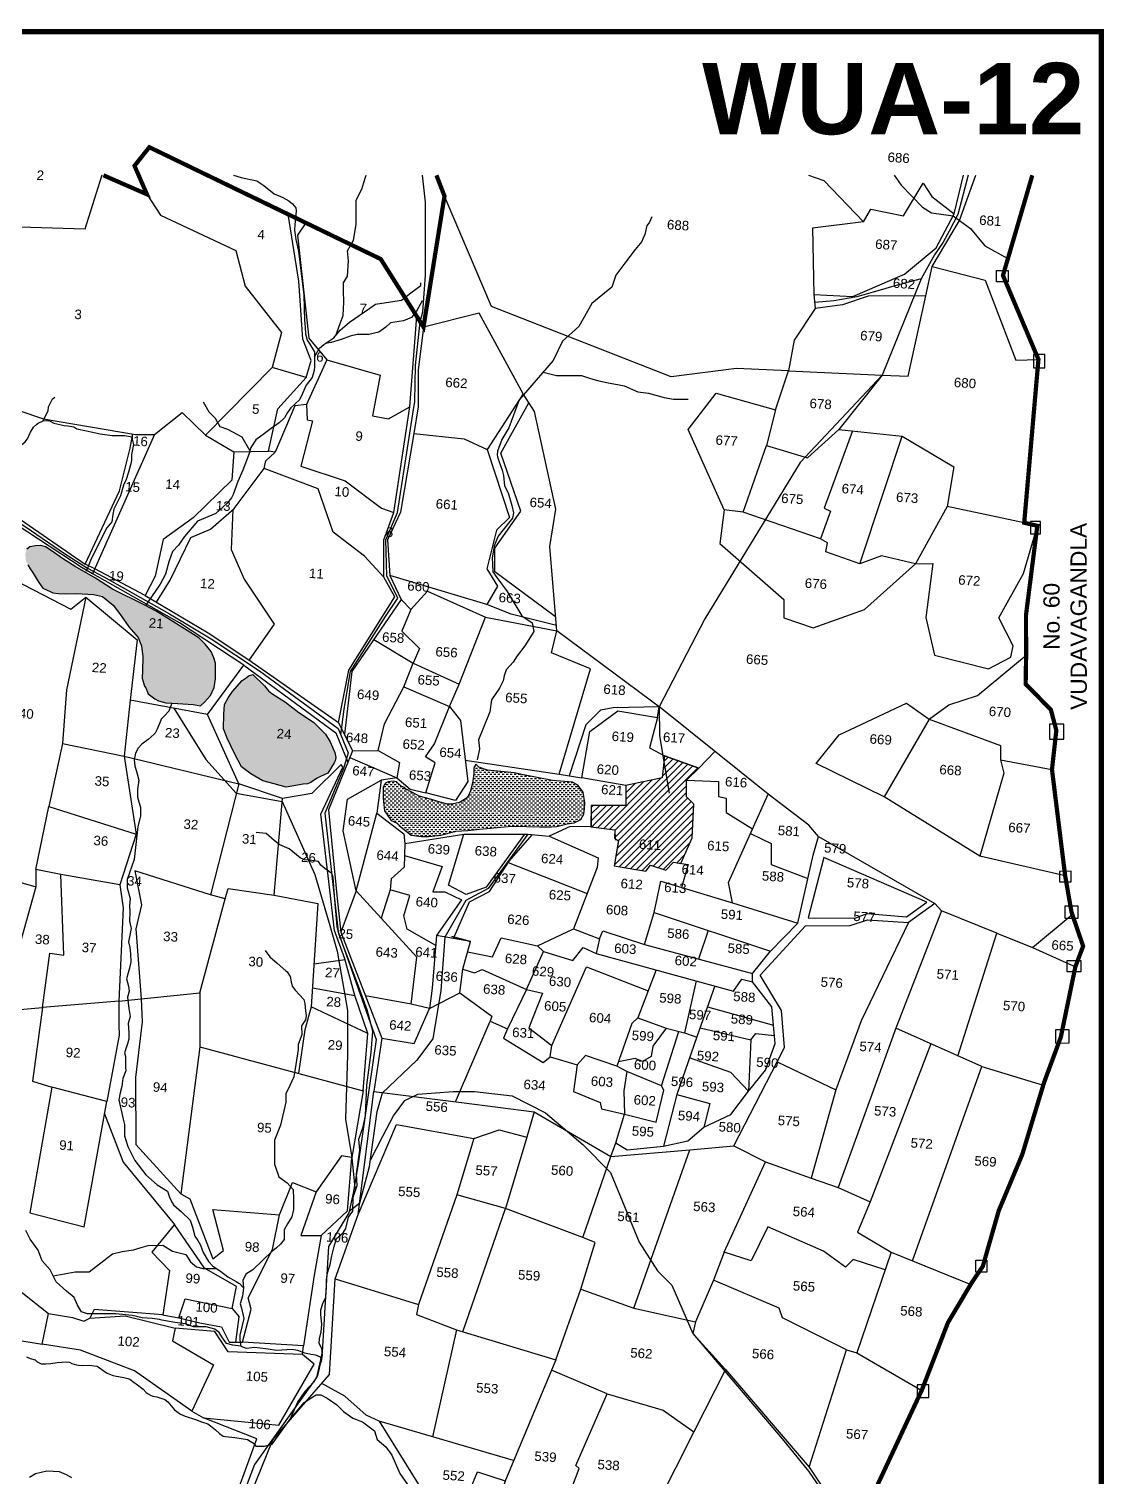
# Model space of a CAD drawing. Header units: inches. Extents: x 201618 to 222325, y 1599056 to 1612709.
# Drawn here: x 208939 to 210971, y 1609035 to 1611773 of the extents above; entities that cross this region are included whole.
import ezdxf

# ---------------------------------------------------------------- set-up
doc = ezdxf.new("R2010")
doc.units = ezdxf.units.IN
doc.header["$LTSCALE"] = 15
doc.header["$MEASUREMENT"] = 0
doc.linetypes.add('ACAD_ISO02W100', pattern=[15, 12, -3])
for name, color, linetype in [('PLOT', 7, 'Continuous'), ('PLOTS NO', 7, 'Continuous'), ('ROAD', 1, 'Continuous'), ('STREAM', 4, 'Continuous'), ('TANKS', 4, 'Continuous'), ('TEXT', 1, 'Continuous'), ('text2', 7, 'Continuous'), ('VILLAGE BOUNDARY STONES', 1, 'Continuous'), ('VILLAGE BOUNDAY', 5, 'Continuous')]:
    doc.layers.add(name, color=color, linetype=linetype)
doc.styles.get("Standard").update_dxf_attribs({"font": 'arial.ttf'})
pattern_1 = [(0.05631, (209817.5645, 1606556.82), (3.8457085, 3.8532744), [3.849493, -3.849493])]

msp = doc.modelspace()

# ---------------------------------------------------------------- hatches: boundary and pattern name
at = {"layer": 'ROAD'}
h = msp.add_hatch(dxfattribs=at)
h.set_pattern_fill('ANSI31', color=256, scale=71.857208, angle=0.0563)
h.set_pattern_definition([(45.0563, (209817.5645, 1606556.82), (-6.357578, 6.345095), [])])
h.paths.add_polyline_path([(210205.4, 1610375.7), (210140.4, 1610398.8), (210135.6, 1610357.5), (210067.2, 1610343), (210067.3, 1610305.2), (210001.4, 1610305.1), (210001, 1610264.9), (210046.7, 1610259), (210046.8, 1610240.7), (210053.6, 1610239.6), (210045.4, 1610191.2), (210104.9, 1610181.1), (210114.1, 1610192.4), (210143.1, 1610182.9), (210157.2, 1610197.6), (210171.2, 1610195.4), (210192.5, 1610243.9), (210195.7, 1610307.5), (210181.7, 1610321.2), (210181.7, 1610353.1)])
at = {"layer": 'TANKS'}
h = msp.add_hatch(dxfattribs=at)
h.set_pattern_fill('DASH', color=256, scale=30.795946, angle=0.0563)
h.set_pattern_definition(pattern_1)
h.paths.add_polyline_path([(209361.9, 1610552.7), (209383.8, 1610531.1), (209391.8, 1610521.9), (209397.9, 1610517), (209423.5, 1610500.7), (209448.8, 1610480.9), (209476.7, 1610462.7), (209484.4, 1610455), (209499.4, 1610440.2), (209507.9, 1610425.4), (209517, 1610405.5), (209518.9, 1610395.6), (209517.7, 1610389.6), (209515.6, 1610385.8), (209503.5, 1610365.9), (209496.6, 1610362.9), (209490, 1610359.8), (209482.6, 1610356), (209471.6, 1610348.3), (209465, 1610345.8), (209457, 1610345.2), (209425.1, 1610339.7), (209402, 1610346.3), (209380.6, 1610351.5), (209358.3, 1610364.9), (209340.6, 1610378.1), (209327.1, 1610403.4), (209313.3, 1610432.2), (209306.4, 1610450), (209307.2, 1610478), (209308.6, 1610496.2), (209315.1, 1610508.8), (209323.4, 1610520.9), (209341.8, 1610541.4), (209349, 1610546.6), (209353.9, 1610550.5)])
h.paths.add_polyline_path([(209263.1, 1610493.6), (209270.7, 1610500.7), (209281.9, 1610513.3), (209288.6, 1610528.2), (209291.4, 1610544.5), (209291.2, 1610574.4), (209288.4, 1610584.1), (209283.1, 1610596), (209271.6, 1610609.9), (209259.6, 1610622.2), (209233, 1610639.1), (209205.6, 1610656.1), (209179.2, 1610672.3), (209156.6, 1610684.4), (209096.6, 1610714.4), (209064.3, 1610735), (209026, 1610756.7), (209003.8, 1610770.6), (208980.7, 1610786.9), (208969.9, 1610794.1), (208961.1, 1610796.7), (208951.2, 1610796.2), (208940.1, 1610793.9), (208934.3, 1610789.7), (208932.7, 1610786), (208931.7, 1610779.1), (208932.8, 1610767.7), (208936.3, 1610760.3), (208941.1, 1610752.5), (208945.1, 1610746), (208957.4, 1610726.4), (208964.7, 1610716.3), (208978.5, 1610709.8), (208983.9, 1610707), (208994.3, 1610705.9), (209007.6, 1610705.1), (209028.4, 1610706.2), (209060.9, 1610704), (209077.8, 1610700.1), (209097.8, 1610684), (209111.4, 1610665.5), (209127.2, 1610642.7), (209144.8, 1610622.5), (209151.3, 1610607), (209153.8, 1610585.9), (209153, 1610560.3), (209152.5, 1610545.9), (209157.3, 1610530.4), (209159.3, 1610527.3), (209164.1, 1610515.9), (209176.5, 1610506.9), (209183.5, 1610503.2), (209197.4, 1610499), (209219.9, 1610497.6), (209229.8, 1610497.1), (209249, 1610496)])
h.paths.add_polyline_path([(208859.2, 1610863.5), (208854.8, 1610848), (208860.6, 1610834.4), (208867.6, 1610818.1), (208871.7, 1610810.1), (208879, 1610802.3), (208891.1, 1610794.4), (208901.4, 1610792), (208917.2, 1610798.8), (208922.1, 1610815.2), (208923.5, 1610825.5), (208916.8, 1610832.3), (208895.5, 1610844.2), (208880.6, 1610855.6), (208872.2, 1610862)])
h = msp.add_hatch(dxfattribs=at)
h.set_pattern_fill('DASH', color=256, scale=30.795946, angle=0.0563)
h.set_pattern_definition(pattern_1)
h.paths.add_polyline_path([(209633.5, 1610349.5), (209627.2, 1610351.1), (209617.7, 1610349.7), (209613.6, 1610347.7), (209611, 1610344.7), (209608.3, 1610339.7), (209608.5, 1610321.7), (209608.5, 1610319.2), (209611.1, 1610294.7), (209615.2, 1610288.5), (209623.4, 1610276.5), (209633.7, 1610272.1), (209638.6, 1610266.9), (209661.5, 1610249.1), (209680.6, 1610246.5), (209694.8, 1610246.7), (209717.3, 1610248.9), (209745.8, 1610256.5), (209768.6, 1610257.8), (209790.8, 1610260.4), (209811, 1610262.3), (209851.1, 1610266), (209879.6, 1610265), (209904.1, 1610264.5), (209926.7, 1610264.5), (209936.8, 1610265.1), (209956.3, 1610270.1), (209969.4, 1610272.5), (209982.1, 1610278.5), (209987.9, 1610288.5), (209989.2, 1610299.3), (209989.9, 1610309.8), (209986.5, 1610330), (209976.2, 1610343.2), (209966.2, 1610348.9), (209928.3, 1610352.1), (209874, 1610362.8), (209856.3, 1610366.7), (209805.4, 1610371.9), (209789.1, 1610377.2), (209783.3, 1610383.2), (209780.1, 1610376.1), (209779.9, 1610364.8), (209777, 1610347.2), (209773.3, 1610333), (209769.1, 1610322.9), (209764.1, 1610317.9), (209752.9, 1610310.5), (209737.4, 1610307.3), (209729.7, 1610307.3), (209711.8, 1610312.8), (209697.9, 1610317.3), (209676.2, 1610322.5), (209671.8, 1610324.9), (209653, 1610335), (209652, 1610335.1), (209648.4, 1610338.8), (209642.6, 1610341.6)])

# ---------------------------------------------------------------- linework, layer by layer
at = {"layer": 'PLOT'}
for points in [[(208875.5, 1611502.2), (208853.8, 1611529.4), (208837.5, 1611401.5), (209044.6, 1611395.7), (209077.2, 1611497.7)], [(210412.5, 1611496.7), (210441.5, 1611487), (210516.5, 1611408.6), (210420.1, 1611396.7), (210422.9, 1611271.6), (210425.4, 1611244.8)], [(210422.9, 1611271.6), (210496.3, 1611267.6), (210594.1, 1611309.7), (210654.2, 1611359.5), (210688.1, 1611423.9), (210705.9, 1611496.7)], [(210516.5, 1611408.6), (210530.6, 1611432.4), (210592.4, 1611420.3), (210629.6, 1611482.1), (210645.8, 1611456.7), (210688.1, 1611423.9)], [(210646.7, 1611324.4), (210698.2, 1611411.5), (210729.3, 1611496.7)], [(209161.6, 1611460.8), (209187.4, 1611421.1), (209329.7, 1611354.2), (209347.3, 1611287.1), (209416.1, 1611199.2), (209398.3, 1611133.2), (209272.4, 1611005.6)], [(210374.9, 1611126.8), (210276.3, 1611131.2), (210152.8, 1611115.7), (209813, 1611248.8), (209724.3, 1611457.3)], [(209462.6, 1611114.5), (209472.1, 1611146.6), (209456.4, 1611187), (209449, 1611296.6), (209428.8, 1611422.9)], [(209462.2, 1611406.7), (209446.6, 1611383.7), (209467.5, 1611189), (209501.7, 1611147.7), (209463.6, 1611063.5), (209441.1, 1611060.8), (209404.1, 1610973), (209391.5, 1610975)], [(210634.4, 1611268.5), (210646.7, 1611324.4), (210746.4, 1611298.2), (210804.9, 1611147.1), (210847.4, 1611148.6)], [(208646.6, 1611304.7), (208779, 1611099.2), (208966, 1611036.4), (209140.3, 1611006.7), (209176.2, 1611006.8), (209058.9, 1610743.4), (209039.5, 1610754.4), (208792.8, 1610915.5)], [(208530.7, 1611280.3), (208552.1, 1611249.9), (208576.7, 1611215), (208709, 1611045.5), (208797.6, 1610931.7), (209044.8, 1610761.3), (209110, 1610900.3), (209130.2, 1610980.5), (209134.8, 1611007.6)], [(210551.7, 1611119), (210601.1, 1611116.8), (210634.4, 1611268.5), (210525.3, 1611268.4), (210477.2, 1611251.7), (210425.4, 1611244.8), (210385.6, 1611185.2), (210374.9, 1611126.8)], [(210039.1, 1609641), (210048.1, 1609667.1), (210069.6, 1609653.8), (210138.3, 1609660.6), (210184.4, 1609670.9), (210215, 1609696.5), (210266, 1609720.9), (210299.3, 1609764.6), (210331.6, 1609804.7), (210349.8, 1609854.9), (210343.5, 1609924.5), (210306.5, 1609971.7), (210306.5, 1609987.4), (210340.8, 1610029.7), (210392.3, 1610082.8), (210421.4, 1610211.3), (210431.2, 1610246.2), (210413.2, 1610268.1), (210336.4, 1610326.2), (210135.3, 1610488), (209936.7, 1610635), (209923.6, 1610795), (209935, 1610865.6), (209894.3, 1611049.8), (209873.1, 1611083.3), (209789.8, 1611236.1), (209684.6, 1611209.8)], [(209523.7, 1610462), (209543.4, 1610560.9), (209630.6, 1610699.6), (209609.6, 1610736.6), (209609.5, 1610807.6), (209628.5, 1610858.8), (209658.6, 1611058.7), (209671.7, 1611230.4)], [(209684.6, 1611209.8), (209674.5, 1611128.1), (209674.6, 1611058.8), (209666.2, 1611008.6), (209641.3, 1610859.4), (209616.5, 1610807.1), (209620.8, 1610739.8), (209642.3, 1610694.7), (209549.3, 1610558.1), (209535, 1610439.6)], [(209325.9, 1610973.9), (209391.5, 1610975), (209409, 1611054.8), (209462.6, 1611114.5), (209398.3, 1611133.2)], [(209501.7, 1611147.7), (209602.5, 1611118.9), (209588.1, 1611041.7), (209618.5, 1611036.1), (209658.6, 1611058.7)], [(210350.3, 1611052.9), (210374.9, 1611126.8), (210551.7, 1611119), (210469.9, 1611016)], [(209873.1, 1611083.3), (209805.3, 1610978), (209847.2, 1610849.3), (209822.7, 1610825.7), (209804.3, 1610752.8), (209824.6, 1610719.5), (209804.2, 1610684.9)], [(210252.9, 1610864), (210184.9, 1611016.3), (210238.2, 1611084.8), (210350.3, 1611052.9), (210333.3, 1610985.9)], [(209176.2, 1611006.8), (209228.4, 1611048.3), (209272.4, 1611005.6), (209325.9, 1610973.9), (209322.4, 1610920.3), (209249.3, 1610848.9), (209192.3, 1610808.3), (209177, 1610738.9), (209158.1, 1610701.9), (209063.1, 1610752.6), (209044.8, 1610761.3)], [(209463.6, 1611063.5), (209464.9, 1611034.6), (209474.7, 1611032.2), (209452.8, 1610946.9), (209536.6, 1610919.2), (209605.3, 1610867.5), (209628.5, 1610858.8)], [(209934.5, 1610662), (209819.7, 1610746.7), (209819.6, 1610791.5), (209868.6, 1610861.6), (209830.6, 1610971.3), (209883.7, 1611066.5)], [(210289.3, 1610859.5), (210333.3, 1610985.9), (210410.5, 1610962.6), (210469.9, 1611016), (210589.8, 1611003.5)], [(210495.8, 1611013.3), (210442.2, 1610867), (210454.5, 1610861.6), (210435.2, 1610809.5)], [(209666.2, 1611008.6), (209761.2, 1610998.3), (209805.3, 1610978)], [(210615.1, 1610762.3), (210550.9, 1610777.2), (210509.7, 1610762.1), (210553.8, 1610895.1), (210589.8, 1611003.5), (210687.2, 1610945.2), (210674.8, 1610870.4)], [(209179.7, 1610689.2), (209205.3, 1610731.2), (209244.7, 1610811.9), (209281.6, 1610827.7), (209326.5, 1610866.9), (209383.6, 1610942.3), (209386.4, 1610956.5), (209404.1, 1610973)], [(209609.6, 1610736.6), (209573, 1610776.8), (209513.5, 1610821.8), (209485.5, 1610904.1), (209383.6, 1610942.3)], [(209324.2, 1610864.9), (209320.7, 1610789.4), (209345.7, 1610732.8), (209402, 1610647.8), (209354.8, 1610580.2)], [(210509.7, 1610762.1), (210445.5, 1610784.4), (210448.6, 1610801.6), (210435.2, 1610809.5), (210289.3, 1610859.5), (210252.9, 1610864), (210245.1, 1610800.5), (210366.2, 1610694.6), (210366.2, 1610660.2), (210421.5, 1610641), (210518.5, 1610675.8), (210615.1, 1610762.3)], [(210820.5, 1610839.7), (210674.8, 1610870.4), (210615.1, 1610762.3), (210647.7, 1610762.8), (210634.6, 1610660.3), (210651, 1610589.4), (210752.7, 1610563.2), (210795.4, 1610585.3), (210799.9, 1610606.9), (210772.7, 1610660), (210818.9, 1610743.7), (210845.3, 1610833.9)], [(208855.2, 1610760.4), (209018, 1610676.3), (209045.9, 1610699.2), (209143, 1610618), (209130.2, 1610504.5), (209118.3, 1610398.6), (209141.2, 1610250.7)], [(209276, 1610477.2), (209344.7, 1610570.5), (209223, 1610650.3), (209039.5, 1610754.4)], [(209935.9, 1610645.6), (209850.5, 1610666.9), (209804.2, 1610684.9), (209620.8, 1610739.8)], [(209045.9, 1610699.2), (209009.6, 1610523.8), (209002.1, 1610422.3), (208976.3, 1610303.3)], [(209158.1, 1610701.9), (209277.7, 1610631.4), (209354.4, 1610580.4), (209523.7, 1610462), (209550.5, 1610408.5), (209504.8, 1610296.9), (209521.6, 1610129), (209528, 1610065.3), (209606, 1609865.3), (209590.6, 1609764.1)], [(209642.3, 1610694.7), (209660.9, 1610675.4), (209692.4, 1610710.1), (209801.6, 1610661)], [(209550.5, 1610408.5), (209599.1, 1610409.1), (209610.8, 1610459.7), (209647.5, 1610529.3), (209734, 1610492.2), (209752.2, 1610534.7), (209801.6, 1610661), (209936.7, 1610635)], [(209660.9, 1610675.4), (209643.7, 1610634.6), (209676.8, 1610602.1), (209665.2, 1610574.1)], [(209763.4, 1610391), (209941.4, 1610364), (210000.2, 1610563.4), (209926.4, 1610593.5), (209936.7, 1610635)], [(209590.5, 1610618.7), (209665.2, 1610574.1), (209752.2, 1610534.7)], [(209647.5, 1610529.3), (209665.2, 1610574.1)], [(210640.5, 1610468.2), (210677.8, 1610495.1), (210731.9, 1610513.1), (210824.1, 1610589.2)], [(209344.7, 1610570.5), (209518.6, 1610442.4), (209541.6, 1610386.7)], [(209118.3, 1610398.6), (209335.3, 1610346.2), (209276, 1610477.2), (209130.2, 1610504.5)], [(209599.1, 1610409.1), (209639.3, 1610386.2), (209634.1, 1610357.1), (209659.2, 1610335.8), (209689, 1610328.8), (209706.5, 1610385.4), (209688.6, 1610397.2), (209705.1, 1610421.6), (209734, 1610492.2)], [(209734, 1610492.2), (209754.7, 1610465.6), (209768.2, 1610350.4), (209745.4, 1610314.5), (209689, 1610328.8)], [(210897.9, 1610172.1), (210736.6, 1610209.1), (210555.7, 1610321.2), (210427, 1610384.7), (210470.9, 1610438.9), (210597.7, 1610498.7), (210640.5, 1610468.2), (210775.7, 1610418.2), (210775.7, 1610391.6), (210873, 1610373)], [(209941.4, 1610364), (209983.7, 1610357.6), (209999.4, 1610444.9), (210052, 1610484.3), (210127.2, 1610471.7), (210130.5, 1610491.5)], [(210127.2, 1610471.7), (210111.8, 1610414.2), (210140.4, 1610398.8), (210205.4, 1610375.7), (210235.8, 1610407.1)], [(210640.5, 1610468.2), (210555.7, 1610321.2)], [(209002.1, 1610422.3), (209118.3, 1610398.6)], [(209579.4, 1609873.9), (209554.6, 1609945.7), (209535.8, 1610015.3), (209516.3, 1610068.5), (209505.3, 1610161.4), (209490.2, 1610288.6), (209532.1, 1610377.8), (209529, 1610382.4), (209473.7, 1610327.9), (209418, 1610318.3), (209335.3, 1610346.2)], [(209545.4, 1610396), (209634.1, 1610357.1), (209604.3, 1610352.9)], [(210140.4, 1610398.8), (210135.6, 1610357.5), (210067.2, 1610343), (209983.7, 1610357.6)], [(210775.7, 1610391.6), (210781.9, 1610366), (210736.6, 1610209.1)], [(210171.2, 1610195.4), (210192.5, 1610243.9), (210195.7, 1610307.5), (210181.7, 1610321.2), (210181.7, 1610353.1), (210205.4, 1610375.7)], [(209335.3, 1610346.2), (209281.8, 1610135.9)], [(209557.5, 1610143.4), (209532.6, 1610256.9), (209540.7, 1610317), (209604.3, 1610352.9), (209596.2, 1610290.3), (209647.3, 1610251.3), (209649.4, 1610233.2), (209760.8, 1610250.5), (209882.1, 1610250.6), (209922.3, 1610246.9), (210015.1, 1610205.9), (210013.3, 1610188), (209968.1, 1610072.1), (210017.6, 1610052.8), (210023.7, 1610068.3), (210102.4, 1610042), (210120.6, 1610102.8), (210133.6, 1610161.8), (210269.1, 1610120.8), (210261.4, 1610159.5), (210336.4, 1610326.2)], [(210067.2, 1610343), (210067.3, 1610305.2), (210001.4, 1610305.1), (210001.4, 1610264.9), (209962, 1610265.3), (209922.3, 1610246.9)], [(210181.7, 1610353.1), (210242.5, 1610350.4), (210242.5, 1610321.8), (210256.9, 1610319.2), (210256.9, 1610291.8), (210307, 1610261)], [(208951.7, 1610183.8), (208976.3, 1610303.3), (209141.2, 1610250.7), (209110.6, 1610154.8), (208998.9, 1610174.5)], [(209402.3, 1610135.5), (209418, 1610318.3)], [(209557.5, 1610143.4), (209596.2, 1610290.3)], [(209875.8, 1610250.6), (209803.4, 1610150.6), (209765.1, 1610136.6), (209731.7, 1610154.1), (209760.8, 1610250.5)], [(209741.3, 1610053.4), (209771.7, 1610123), (209809.7, 1610142.3), (209846.4, 1610199.7), (209890.3, 1610249.8)], [(210001.4, 1610264.9), (210046.7, 1610259), (210045.9, 1610243.1), (210053.4, 1610238.4), (210045.4, 1610191.2), (210104.9, 1610181.1), (210114.1, 1610192.4), (210143.1, 1610182.9), (210157.2, 1610197.6), (210185.2, 1610193.2), (210172.2, 1610150.1)], [(210303.1, 1610252.1), (210342.2, 1610233.2), (210342.2, 1610193.5), (210411.3, 1610166.7)], [(210431.2, 1610246.2), (210651.4, 1610119.6)], [(209649.4, 1610233.2), (209648.3, 1610188.2), (209623.7, 1610166.2), (209621.6, 1610145.4)], [(209648.9, 1610210.7), (209719.6, 1610189.5), (209702, 1610141.8), (209724.9, 1610141.7), (209756.4, 1610126.7), (209709.1, 1610059.2)], [(209844.6, 1610197), (209994, 1610138.7)], [(210441.5, 1610206.4), (210412.2, 1610092.3), (210500.2, 1610091.8), (210523.7, 1610100.8), (210597.9, 1610094.7), (210636.3, 1610122), (210441.5, 1610206.4)], [(208831.5, 1610186), (208951.8, 1610151.2), (208886, 1609916.1), (208775.1, 1609956.2)], [(208886, 1609916.1), (208963.9, 1609923.3), (208977.8, 1610025.8), (209004.7, 1610022.1), (208998.9, 1610174.5), (208951.7, 1610183.8), (208951.8, 1610151.2)], [(209261.7, 1609950.7), (209309.7, 1610128.4), (209281.8, 1610135.9), (209138.8, 1610181.5), (209151.1, 1610117.1), (209140.7, 1610072.1), (209150.8, 1609939.4)], [(209110.6, 1610154.8), (209116.5, 1610111.5), (209108.7, 1609935.2), (208963.9, 1609923.3)], [(209309.7, 1610128.4), (209315.3, 1610147.9), (209402.3, 1610135.5), (209485.1, 1610119.8), (209472.4, 1609924.1)], [(209661.2, 1609929.5), (209671.8, 1610018.3), (209557.5, 1610143.4), (209528, 1610065.3)], [(209707.7, 1610040.3), (209653.6, 1610071.4), (209647.7, 1610096.3), (209658.6, 1610135), (209621.6, 1610145.4), (209604.3, 1610092.2)], [(210269.1, 1610120.8), (210392.3, 1610082.8)], [(210663.8, 1610106), (210651.4, 1610119.6), (210601.6, 1610083.8), (210512.4, 1609897.7), (210464.2, 1609767.6), (210417.9, 1609600.6)], [(210120.6, 1610102.8), (210340.8, 1610029.7)], [(210353.2, 1609820.1), (210367.3, 1609847.4), (210361.5, 1609917.3), (210321.2, 1609984.5), (210407.2, 1610077.7), (210491.1, 1610077.8), (210524.3, 1610089), (210601.6, 1610083.8)], [(210768.7, 1610063.7), (210663.8, 1610106), (210577.9, 1609883.7)], [(210695.1, 1609831.3), (210768.7, 1610063.7), (210836.4, 1610036.4), (210911.4, 1610099)], [(209759, 1609995.3), (209773.5, 1610047.7), (209738.5, 1610057.4), (209773.5, 1610047.7), (209709.1, 1610059.2), (209701.3, 1609959.4), (209696.2, 1609920.9)], [(209768.1, 1610028), (209814.8, 1610018.7), (209831.5, 1610054.7), (209900, 1610039.9), (209911.4, 1610028.9)], [(209900, 1610039.9), (209968.1, 1610072.1)], [(210222.8, 1610068.9), (210204.4, 1610014.7)], [(209879.3, 1609957.2), (209911.4, 1610028.9), (209966.8, 1610011.8), (209986.8, 1610036.3), (210010.9, 1610025.1)], [(210017.6, 1610052.8), (210010.9, 1610025.1), (210270.9, 1609954.2), (210286.5, 1609976.9), (210306.5, 1609971.7)], [(210102.4, 1610042), (210306.5, 1609987.4)], [(210836.4, 1610036.4), (210917.2, 1610000.1)], [(209477.7, 1610005.9), (209536.2, 1610013.5)], [(209924.3, 1609830), (209927.5, 1609851), (209992.9, 1609999.8), (210109.4, 1609954.5)], [(209753, 1609950.5), (209759, 1609995.3), (209781.2, 1609988.3), (209795.3, 1609994.9), (209879.3, 1609957.2), (209843.7, 1609883)], [(210124.8, 1609994), (210089.6, 1609903.5), (210078.8, 1609892.6), (210050.3, 1609811.9)], [(210200.3, 1609973.4), (210178.1, 1609875)], [(209150.8, 1609939.4), (209261.7, 1609950.7), (209261.8, 1609848.9), (209226, 1609570.6)], [(209474.8, 1609960.2), (209554.6, 1609945.7)], [(209606, 1609865.3), (209666.9, 1609854.8), (209696.2, 1609920.9), (209661.2, 1609929.5), (209574.8, 1609945.4)], [(209696.2, 1609920.9), (209753, 1609950.5), (209814.1, 1609906.7), (209810.9, 1609897.1)], [(209879.3, 1609957.2), (209909.6, 1609950.1), (209883.6, 1609884.3), (209927.5, 1609851)], [(210235.6, 1609963.8), (210201.7, 1609867.4), (210163.5, 1609758.5), (210138.3, 1609660.6)], [(208963.9, 1609923.3), (208945.2, 1609784), (208981.7, 1609772.1), (208940.4, 1609534.6), (209042.7, 1609508.5), (209086, 1609745.3), (208981.7, 1609772.1)], [(209108.7, 1609935.2), (209108.7, 1609890.5), (209109.1, 1609870.7), (209086, 1609745.3)], [(209108.7, 1609935.2), (209150.8, 1609939.4), (209152.8, 1609895.8), (209140.3, 1609790.7), (209140.4, 1609664.1), (209226, 1609570.6), (209242.5, 1609561.5), (209286, 1609448.1), (209306.6, 1609463.8), (209286.3, 1609541.1), (209412.1, 1609531.1)], [(209570.6, 1609765.7), (209579.4, 1609873.9), (209472.4, 1609924.1), (209460.3, 1609881), (209448.3, 1609798.6)], [(210221.7, 1609924.2), (210346.6, 1609889.7)], [(209745.2, 1609744.6), (209810.9, 1609897.1), (209843.7, 1609883), (209836.1, 1609865.3), (209910.9, 1609819), (209924.3, 1609830), (209975.2, 1609814.6)], [(210089.6, 1609903.5), (210143.7, 1609884), (210178.1, 1609875), (210201.5, 1609866.8)], [(210143.7, 1609884), (210118.3, 1609850.1), (210115.2, 1609830.5), (210099, 1609821.1), (210084.9, 1609826.3), (210053.3, 1609820.4)], [(210134.4, 1609774.7), (210167.6, 1609877.7)], [(210207.9, 1609884.9), (210303.8, 1609862.2), (210312.7, 1609873.6), (210348.4, 1609870.3)], [(210303.8, 1609862.2), (210299.3, 1609764.6)], [(210740.2, 1609811.2), (210577.9, 1609883.7), (210468.8, 1609582.5)], [(209261.8, 1609848.9), (209570.6, 1609765.7), (209549.3, 1609639.3), (209529.5, 1609642.6), (209481.4, 1609574.2)], [(210643.8, 1609854.3), (210529, 1609555.4)], [(210069.1, 1609802.3), (210050.3, 1609811.9), (209991.1, 1609832), (209975.2, 1609814.6), (209968, 1609764.3), (210018.7, 1609743.3), (210021.5, 1609731.4), (210064.4, 1609721.5)], [(210299.3, 1609764.6), (210265.6, 1609800.4), (210187.8, 1609827.8)], [(210271.1, 1609661.2), (210353.2, 1609820.1), (210464.2, 1609767.6)], [(210609, 1609444.3), (210740.2, 1609811.2), (210856.4, 1609776.1)], [(210048.1, 1609667.1), (210064.4, 1609721.5), (210124.8, 1609706.1), (210139.3, 1609767), (210134.4, 1609774.7), (210069.1, 1609802.3), (210063.5, 1609765.2), (210064.4, 1609721.5)], [(209561.2, 1609531.5), (209590.6, 1609764.1), (209756.7, 1609743.1), (209893.8, 1609725.8), (209879.7, 1609677.6)], [(210163.5, 1609758.5), (210225.9, 1609741.3), (210215, 1609696.5)], [(209893.8, 1609725.8), (210039.1, 1609641)], [(209081.7, 1609721.8), (209116.5, 1609630.6), (209213.8, 1609512.9), (209171, 1609460.7), (209204.6, 1609425.9), (209191.6, 1609341.6), (209062.2, 1609351.7), (209053.5, 1609335.8)], [(209517.8, 1609409.7), (209561.2, 1609531.5), (209633.6, 1609701.9), (209779.9, 1609675.2), (209747.9, 1609568.5), (209675.4, 1609361.6)], [(209779.9, 1609675.2), (209827.6, 1609691.5), (209879.7, 1609677.6), (209839.4, 1609543.1)], [(209986, 1609488.4), (210039.1, 1609641), (210188, 1609653.6)], [(210082.6, 1609354.7), (210188, 1609653.6), (210271.1, 1609661.2), (210331.6, 1609631.3), (210417.9, 1609600.6), (210468.8, 1609582.5), (210529, 1609555.4), (210505.3, 1609498.1), (210568.7, 1609460.7), (210719.3, 1609399.5)], [(209491.2, 1609491.9), (209540.6, 1609538.5), (209549.3, 1609639.3)], [(210557.3, 1609427.2), (210496.8, 1609446.6), (210482.3, 1609431.8), (210441, 1609462.4), (210336, 1609508.2), (210304, 1609443.8), (210253.1, 1609460.6), (210331.6, 1609631.3)], [(209457.8, 1609283), (209342.3, 1609290.3), (209358.5, 1609352.6), (209352.8, 1609374.2), (209399, 1609465.7), (209412.1, 1609531.1), (209436.6, 1609592.2), (209481.4, 1609574.2), (209452.6, 1609491.8), (209491.2, 1609491.9), (209478, 1609417.1), (209457.8, 1609283)], [(209759, 1609310), (209839.4, 1609543.1), (209747.9, 1609568.5)], [(209934.7, 1609256.8), (209981.8, 1609390.2), (210009.1, 1609478.9), (209986, 1609488.4), (209839.4, 1609543.1)], [(209323, 1609353.7), (209330.8, 1609395.6), (209270.7, 1609430), (209213.8, 1609512.9)], [(208778.2, 1609485.4), (208826.3, 1609462.1), (208975.8, 1609344.3)], [(210253.1, 1609460.6), (210232.8, 1609407.6)], [(210568.7, 1609460.7), (210503.8, 1609269.8)], [(209244.6, 1608559.2), (209249.6, 1608625.8), (209256.8, 1608752.1), (209400, 1609105.4), (209506.7, 1609228.9), (209517.8, 1609409.7), (209675.4, 1609361.6), (209671.2, 1609342.8), (209746.7, 1609313.7), (209934.7, 1609256.8), (209839.4, 1609029.3), (209807.7, 1608930.2), (209912.1, 1608875.7), (209887.9, 1608829.2), (209748.5, 1608865.8), (209735, 1608880.9), (209748.7, 1608953.6), (209787, 1609044.8), (209839, 1609028.2)], [(210484.2, 1609276), (210363.3, 1609336.2), (210357.3, 1609354.5), (210232.8, 1609407.6), (210199, 1609328.5)], [(209191.4, 1609341.6), (209221.8, 1609336.5), (209234.2, 1609372.1), (209323, 1609353.7), (209336.1, 1609338.1)], [(209981.8, 1609390.2), (210082.6, 1609354.7), (210199.2, 1609328.5), (210194, 1609306.9), (210255.5, 1609238.5), (210196, 1609120.6)], [(209246.4, 1609160), (209138, 1609236.1), (209035.8, 1609274.8), (208963.6, 1609286.5), (208975.8, 1609344.3), (209020.8, 1609336.7), (209042.6, 1609330.1), (209053.5, 1609335.8), (209120.3, 1609340), (209214.8, 1609317)], [(209253.5, 1608796.6), (209302.9, 1608924.7), (209369.4, 1609107.2), (209268.6, 1609147.2), (209410.9, 1609133), (209477.9, 1609248.8), (209455.6, 1609267.1), (209315.5, 1609271.9), (209290.1, 1609310.1), (209214.8, 1609317), (209210.2, 1609292.8), (209287.8, 1609247.1), (209246.4, 1609160), (209268.6, 1609147.2)], [(209221.8, 1609336.5), (209261.8, 1609326.7), (209302.5, 1609319.4), (209317.2, 1609290.4), (209342.3, 1609290.3)], [(209329.7, 1609290.4), (209336.1, 1609338.1)], [(208565.7, 1609194.6), (208670.2, 1609249.4), (208785.2, 1609309.7), (208844.2, 1609305.7), (208963.6, 1609286.5)], [(209746.7, 1609313.7), (209701.9, 1609111.3)], [(209455.6, 1609267.1), (209457.8, 1609283)], [(210414.1, 1609054), (210484.2, 1609276), (210503.8, 1609269.8), (210626.7, 1609199.1)], [(209912.1, 1608875.7), (209978.8, 1609051.1), (209972.9, 1609057), (210032.2, 1609192.6), (209926.4, 1609237)], [(210255.5, 1609238.5), (210414.1, 1609054), (210498.9, 1608925.7)], [(209854.9, 1609066.5), (209600.8, 1609141), (209576.2, 1609152.1), (209536.1, 1609188), (209492.1, 1609212)], [(210032.2, 1609192.6), (210137.5, 1609161.7), (210196, 1609120.6), (210125.7, 1608982), (210228.8, 1608939.5)], [(209600.8, 1609141), (209689.9, 1608997.5), (209748.7, 1608953.6)]]:
    msp.add_lwpolyline(points, dxfattribs=at)
at = {"layer": 'ROAD'}
for points in [[(209683.2, 1611238.7), (209688.4, 1611307.8), (209688.2, 1611446.2), (209682.5, 1611496.7)], [(210714.3, 1611496.7), (210694.9, 1611422.7), (210678.6, 1611391.2), (210667.3, 1611370.1), (210651, 1611346.1), (210625.8, 1611301.2), (210582.6, 1611289.3), (210535, 1611275.7), (210503.9, 1611266.9), (210460.3, 1611259.4), (210424.4, 1611256.1)], [(210625.8, 1611301.2), (210551.7, 1611119)], [(209528.4, 1610438.6), (209534.6, 1610487.3), (209546.6, 1610558.3), (209612.7, 1610662.7), (209636.3, 1610696.8), (209615.1, 1610739.4), (209613.4, 1610807.3), (209635.4, 1610859.3), (209664.6, 1611045.6), (209668.3, 1611068.8), (209669.7, 1611137.1), (209678.5, 1611219.5), (209683.2, 1611238.7)], [(210551.7, 1611119), (210397, 1610953.3), (210216.8, 1610658.2), (210130.5, 1610491.5), (210130.6, 1610437), (210148.9, 1610328.5)], [(208840.2, 1610893.5), (208943.6, 1610824.6), (209006, 1610781.6), (209049, 1610753.8), (209080, 1610737.4), (209204.5, 1610667.6), (209283.4, 1610620.1), (209374.4, 1610559.9), (209523.5, 1610450.7), (209542.3, 1610404.3), (209533.4, 1610374.8), (209506.8, 1610311.5), (209498, 1610290.5), (209523.1, 1610066.3), (209594.9, 1609862.4), (209560.8, 1609627.7), (209551.9, 1609572.1), (209543.5, 1609534.8), (209504.7, 1609470.9), (209493.1, 1609271.4), (209482, 1609223.2), (209364.8, 1609059.2), (209247.3, 1608748.1)], [(209212.7, 1610489.1), (209273.2, 1610392.1), (209330.7, 1610328.4), (209417.5, 1610312.6), (209479.1, 1610174.3), (209507.4, 1610078), (209521.6, 1610029.5), (209541, 1609917.6), (209541.1, 1609833.8), (209537.4, 1609711.8), (209549.3, 1609639.3), (209555.4, 1609575.5)], [(210130.5, 1610491.5), (210043.2, 1610489.6), (210019.5, 1610485.3), (209991.4, 1610457.7), (209959.8, 1610361.3)], [(209882.1, 1610250.6), (209806.8, 1610148), (209764.4, 1610125.2), (209725, 1610056.3), (209717.6, 1609955.2), (209702.2, 1609863.7), (209671.2, 1609822.9), (209606.6, 1609761.3)], [(209544.2, 1609538), (209564.1, 1609554), (209582.6, 1609622.2), (209597, 1609726.1), (209607.3, 1609762)], [(209584.3, 1609634.3), (209608, 1609680), (209627.8, 1609718.1), (209649.6, 1609747.1), (209673.6, 1609759), (209740.5, 1609764.3), (209781.1, 1609764.4), (209852, 1609755.9), (209915.5, 1609723.8), (209985.9, 1609663.8), (210038, 1609611.1), (210092.4, 1609479.6), (210127.1, 1609425), (210154.3, 1609398), (210194, 1609306.9), (210363, 1609107.4), (210412.9, 1609046.1), (210497.4, 1608922.2)]]:
    msp.add_lwpolyline(points, dxfattribs=at)
msp.add_lwpolyline([(210205.4, 1610375.7), (210140.4, 1610398.8), (210135.6, 1610357.5), (210067.2, 1610343), (210067.3, 1610305.2), (210001.4, 1610305.1), (210001, 1610264.9), (210046.7, 1610259), (210046.8, 1610240.7), (210053.6, 1610239.6), (210045.4, 1610191.2), (210104.9, 1610181.1), (210114.1, 1610192.4), (210143.1, 1610182.9), (210157.2, 1610197.6), (210171.2, 1610195.4), (210192.5, 1610243.9), (210195.7, 1610307.5), (210181.7, 1610321.2), (210181.7, 1610353.1)], close=True, dxfattribs=at)
at = {"layer": 'STREAM'}
for points in [[(209325.5, 1611496.7), (209339.9, 1611492.8), (209369.6, 1611486.3), (209382.4, 1611477.4), (209402.4, 1611461.7), (209418.4, 1611454.6), (209430, 1611448.7), (209436.6, 1611442.6), (209443.4, 1611435.2), (209443.6, 1611429.5), (209441.6, 1611403.3), (209440.8, 1611393.1), (209443.1, 1611375.4), (209448.4, 1611353.3), (209458.2, 1611269.9), (209459.8, 1611222.5), (209460.7, 1611209), (209461.7, 1611196.8), (209464.4, 1611185.2), (209469.7, 1611177.3), (209475.2, 1611168.1), (209478.3, 1611162.6), (209478.6, 1611135), (209478, 1611127.7), (209474, 1611114.5), (209462.7, 1611099.6), (209455.8, 1611084.4), (209450.3, 1611072), (209433.6, 1611056.7), (209427.6, 1611048.3), (209421.5, 1611038.3), (209411.6, 1611028.8), (209396.4, 1611018.2), (209384.2, 1611008.2), (209367.3, 1610996.2), (209358.1, 1610982.2), (209354.7, 1610970.8), (209342.8, 1610939), (209333.3, 1610917.9), (209324.8, 1610893.4), (209321.7, 1610886.5), (209313.2, 1610876.7), (209291.8, 1610857.2), (209257, 1610842.4), (209232.5, 1610813.5), (209221.5, 1610797.4), (209209.8, 1610785.4), (209202.9, 1610765.6), (209197, 1610742.3), (209186.6, 1610723.4), (209177.2, 1610709.9), (209159, 1610683.1)], [(209518.7, 1611194), (209527, 1611216.5), (209532.6, 1611231.7), (209534, 1611256.5), (209533.5, 1611278.1), (209533.5, 1611293.1), (209540.7, 1611305.7), (209543, 1611334.7), (209541.2, 1611353.7), (209552.1, 1611374.1), (209557.3, 1611403.4), (209557.3, 1611430), (209557.2, 1611441.7), (209557.2, 1611449.5), (209568.2, 1611470.4), (209572, 1611482.8), (209576.3, 1611496.7)], [(210574.6, 1611496.7), (210587.8, 1611478), (210607.5, 1611457.7), (210628.2, 1611436.3), (210645.1, 1611426), (210686.2, 1611420.3), (210698.2, 1611411.5), (210719.2, 1611396.3), (210746.2, 1611363.6), (210789.6, 1611339.1), (210789.6, 1611339.1)], [(210116.5, 1611418), (210111.1, 1611406.9), (210106.6, 1611401.7), (210102.9, 1611384.8), (210099.6, 1611376.4), (210097.7, 1611371.4), (210084.9, 1611356.1), (210065.1, 1611330.3), (210048, 1611308), (210040.5, 1611285), (210003, 1611254.2), (209978.6, 1611210.5), (209947.2, 1611182.8), (209929.6, 1611146.5), (209865.7, 1611071.9), (209845.7, 1611019.3), (209833, 1610997.2), (209824.8, 1610974.8), (209823.9, 1610968.1), (209824.4, 1610964.1), (209827, 1610956.8), (209833.1, 1610939.2), (209835.9, 1610929.3), (209837.7, 1610909.7), (209844.6, 1610896.2), (209851.5, 1610872.5), (209854.9, 1610858.7), (209853.2, 1610848.1), (209835.4, 1610826), (209825.9, 1610814.2), (209821.2, 1610803.5), (209818.3, 1610795.9), (209814.6, 1610772.9), (209815.3, 1610762.7), (209815.5, 1610746.6), (209823.4, 1610736.2), (209843, 1610709.6), (209870.5, 1610663.9), (209889.9, 1610650.6), (209893.4, 1610633.9), (209889.8, 1610628.8), (209876.3, 1610606.8), (209861.9, 1610587.9), (209853.9, 1610576.2), (209840.9, 1610561.3), (209837, 1610550), (209835.3, 1610540.5), (209828.2, 1610526.8), (209813, 1610504.8), (209809.8, 1610481.9), (209798.3, 1610452.6), (209788.7, 1610429), (209790.7, 1610412.3), (209786.4, 1610391.1)], [(209478.4, 1611153.5), (209487.9, 1611169.7), (209496, 1611176.8), (209514.8, 1611189.3), (209527, 1611204.1), (209544.6, 1611218.7), (209583.3, 1611245.4), (209593.9, 1611252.7), (209630.7, 1611258.7), (209643, 1611260.7), (209660.9, 1611274.2), (209679.8, 1611288.3), (209679.8, 1611293.3)], [(209682.4, 1611259.2), (209671.5, 1611239.7), (209661.8, 1611228.1), (209646.6, 1611221.4), (209622.2, 1611217.6), (209613.1, 1611209.6), (209600.3, 1611200.3), (209581.4, 1611195.5), (209559.5, 1611195.5), (209545.8, 1611192.3), (209528.9, 1611185.9), (209509.9, 1611180.7), (209498.8, 1611178.7)], [(209910.8, 1611124.5), (209935.9, 1611118), (209973.8, 1611118), (209983.6, 1611118.1), (210000.7, 1611112.7), (210016.1, 1611107.9), (210033.9, 1611104.3), (210051.6, 1611100.8), (210064.2, 1611098.3), (210090, 1611087.3), (210110.2, 1611084.5), (210139.6, 1611076.6), (210157.4, 1611073.4), (210179.9, 1611073.4), (210184.8, 1611073.4)], [(208844.2, 1610901.4), (208858.1, 1610913.5), (208869.2, 1610931), (208883.3, 1610941), (208893.4, 1610949.3), (208904.4, 1610964), (208913.9, 1610978.4), (208924.4, 1610987.2), (208931.6, 1610992.5), (208936.1, 1610998.4), (208941.3, 1611010.8), (208947.3, 1611020.7), (208953.4, 1611026.1), (208956.1, 1611027.8), (208965.7, 1611032.6), (208970.5, 1611043), (208974.8, 1611051.1), (208975.5, 1611058.9), (208983, 1611074.2), (208987.6, 1611076.9)], [(209356.4, 1610976.5), (209341.8, 1611001.4), (209314.8, 1611016.1), (209300.3, 1611020.9), (209291.1, 1611037.1), (209279.2, 1611048.5), (209268.6, 1611067.4)], [(208965.7, 1611032.6), (208971.5, 1611032.8), (208977.7, 1611032.1), (208985.8, 1611028.3), (208996.8, 1611025.2), (209005.3, 1611023.6), (209011.9, 1611023.1), (209023.4, 1611021), (209029.2, 1611017.4), (209047.7, 1611013.4), (209073.1, 1611007.9), (209095.7, 1611004.6), (209119.5, 1611004.6), (209133.9, 1611002.2), (209133.9, 1610997.5), (209136.3, 1610987.5), (209132.6, 1610968.8), (209132.6, 1610956), (209126.8, 1610935.6), (209122.7, 1610921.5), (209117.1, 1610910.9), (209111.4, 1610890.5), (209099.2, 1610865.6), (209097, 1610855.5), (209095.2, 1610841.2), (209086.1, 1610829.8), (209056.1, 1610771.2), (209046.5, 1610747.8)], [(209208.6, 1610498.3), (209203.2, 1610483.3), (209194.8, 1610474.4), (209188.8, 1610468), (209186.2, 1610461.3), (209183.4, 1610455.4), (209181.3, 1610449.5), (209177.5, 1610441.8), (209175.5, 1610439.6), (209164.1, 1610429.7), (209152, 1610420.9), (209145.4, 1610413.4), (209139.9, 1610404.2), (209137.7, 1610391.5), (209138.8, 1610380.3), (209142.9, 1610364.6), (209146.1, 1610352.9), (209143.8, 1610336), (209143.8, 1610320.6), (209149.3, 1610301.5), (209149.3, 1610284.9), (209144.5, 1610265.4), (209137.7, 1610203.2), (209124.4, 1610164.9), (209124.4, 1610149.2), (209129.9, 1610129.4), (209128.6, 1610116.1), (209129.5, 1610104.1), (209128.6, 1610086.2), (209131.8, 1610072.4), (209126.8, 1610047.5), (209129.5, 1610036.4), (209130.5, 1610024.4), (209131, 1610009.7), (209128.7, 1609997.7), (209126.4, 1609988.5), (209123.1, 1609977), (209126.8, 1609963.2), (209127.8, 1609953.9), (209125, 1609942.4), (209127.4, 1609920.9), (209129.7, 1609906.2), (209126, 1609892.8), (209127.4, 1609875.8), (209127.4, 1609863.3), (209124.7, 1609854.1), (209119.1, 1609837.1), (209121, 1609830.6), (209121, 1609819.1), (209121, 1609809.4), (209121.5, 1609803.4), (209116, 1609789.1), (209114.1, 1609773.5), (209110.9, 1609761.9), (209108.6, 1609748.6), (209116.5, 1609712.2), (209119.3, 1609701.6), (209119.3, 1609680.4), (209125.8, 1609660.2), (209138.7, 1609633.9), (209159.5, 1609606.8), (209180.7, 1609587.9), (209200.6, 1609575.9), (209204.3, 1609564.4), (209208.9, 1609554.7), (209211.7, 1609549.7), (209227.1, 1609536.9), (209243.7, 1609521.2), (209247.9, 1609507.4), (209252.5, 1609490.8), (209258, 1609482.5), (209262.7, 1609473.8), (209267.7, 1609460), (209277.9, 1609442.9), (209286.2, 1609434.2), (209300.5, 1609424.5), (209314.8, 1609413.5), (209330.1, 1609404.7), (209335.6, 1609402), (209336.5, 1609401.1), (209344.4, 1609392.7), (209342.4, 1609377.2), (209338.2, 1609362.7), (209340.2, 1609354.2), (209344.6, 1609335), (209337.4, 1609303.6), (209337.6, 1609294.8), (209338.7, 1609285.7), (209339.4, 1609282.8), (209349.3, 1609278.9), (209365.7, 1609281), (209390.9, 1609277.8), (209406.5, 1609275), (209436.1, 1609277.1), (209446.6, 1609275.4), (209459.4, 1609269.8), (209472, 1609267.7), (209480.1, 1609266.1), (209489.2, 1609262.4), (209491.8, 1609254.6), (209489.3, 1609249.1), (209484.3, 1609226.9), (209476.5, 1609214.3), (209460.6, 1609197.3), (209447, 1609177.9), (209437.8, 1609156.6), (209432, 1609144)], [(209491.8, 1609254.6), (209493.8, 1609265.5), (209492.4, 1609277.4), (209487.5, 1609288.2), (209488.1, 1609296.8), (209490.9, 1609309.5), (209492.4, 1609323.8), (209490.2, 1609343), (209490.7, 1609351.6), (209494.1, 1609363.1), (209499.9, 1609375.4), (209501.4, 1609394.5), (209500.9, 1609407.9), (209502.8, 1609421.4), (209508.1, 1609436.8), (209511.3, 1609453.2), (209515.8, 1609471.3), (209519.8, 1609486.2), (209533, 1609496.8), (209538, 1609505.1), (209542.9, 1609526.3), (209550.9, 1609538), (209551.8, 1609564.7), (209559.1, 1609586.4), (209558, 1609608.8), (209564.5, 1609653.2), (209562.5, 1609673.9), (209570.4, 1609697.4), (209574.9, 1609718.6), (209577.4, 1609776.4), (209585.8, 1609838.1), (209588.5, 1609878.5), (209578, 1609918.4), (209564, 1609956.3), (209546.7, 1610004), (209524.6, 1610062.3), (209521.6, 1610076.5), (209516.3, 1610134.4), (209513.5, 1610169), (209511, 1610176.2), (209498, 1610185.7), (209490.3, 1610192.4), (209485.8, 1610198.9), (209469, 1610201.4), (209459.5, 1610202.1), (209451.5, 1610205.9), (209430.5, 1610223.2), (209413, 1610230.7), (209402.2, 1610238.9), (209387.2, 1610251.8), (209368, 1610253.8)], [(209385.5, 1610030.7), (209394, 1610018.6), (209407.8, 1610006.8), (209424.5, 1609992.6), (209427, 1609990.5), (209432.3, 1609981.6), (209434.6, 1609971.4), (209436.5, 1609963.1), (209441.9, 1609955.8), (209458.2, 1609938.3), (209460.2, 1609930.9), (209461.7, 1609917), (209462.7, 1609908.2), (209461.2, 1609899.6), (209454.1, 1609888.1), (209454.6, 1609871.3), (209447.7, 1609852.9), (209447.7, 1609843.5), (209443.2, 1609815.2), (209439.6, 1609792.2), (209431.9, 1609775.5), (209424.4, 1609759.6), (209424.4, 1609743.8), (209414, 1609700.7), (209402.6, 1609672.4), (209402.7, 1609641.5), (209402.7, 1609626.5), (209410.9, 1609602.9), (209426.7, 1609591.6), (209438.4, 1609579.1), (209438.5, 1609561), (209438.5, 1609541.3), (209435.5, 1609527.5), (209427.6, 1609513.8), (209421.2, 1609502.7), (209421.2, 1609484.4), (209414.2, 1609475.8), (209406.9, 1609468.6), (209396.4, 1609460.6), (209381.5, 1609446), (209361.9, 1609426.8), (209348.6, 1609418.9), (209343, 1609407), (209344.4, 1609392.7)], [(209339.4, 1609282.8), (209324.2, 1609284.7), (209312.1, 1609287.8), (209303.5, 1609300.4), (209298.1, 1609308.2), (209293.2, 1609312.3), (209289.8, 1609315.1), (209273.7, 1609319.1), (209249.8, 1609319.1), (209234.3, 1609324.6), (209214.7, 1609327.4), (209189.9, 1609331.9), (209185.2, 1609332.8), (209171.7, 1609334.9), (209152.7, 1609336), (209133.5, 1609340.7), (209102.6, 1609343.7), (209082.2, 1609343.7), (209062, 1609343.6), (209049.3, 1609343.6), (209037.8, 1609347.3), (209030.1, 1609359.9), (209024.3, 1609374.5), (209009.6, 1609386.6), (208990.3, 1609404.6), (208978.9, 1609426.7), (208963.4, 1609443.7), (208956.3, 1609464.3), (208940.9, 1609484.9), (208932.8, 1609501.6)], [(208984.6, 1609415.6), (209026, 1609423.5), (209052.6, 1609423.5), (209080.3, 1609444.7), (209096.4, 1609457.1), (209115, 1609461.4), (209136, 1609464.7), (209151, 1609469.3), (209164, 1609473.3), (209191.5, 1609473.7), (209209.8, 1609462), (209235.4, 1609456), (209243.8, 1609442), (209255.4, 1609432.8), (209267.4, 1609429.2), (209293.4, 1609429.4), (209293.4, 1609429.4)], [(208933.7, 1609262.2), (208941.1, 1609259.5), (208950.1, 1609256.9), (208954.1, 1609253.2), (208961.4, 1609249.5), (208970.2, 1609249.1), (208980.2, 1609249.7), (208991.7, 1609251.6), (209009.3, 1609253.1), (209015.2, 1609252.2), (209019.7, 1609250.1), (209028.5, 1609247.1), (209032.5, 1609246.6), (209040.7, 1609246.4), (209052.8, 1609246.7), (209062.2, 1609245.2), (209067.3, 1609244.6), (209072.2, 1609241.9), (209085.5, 1609232.4), (209091, 1609229.5), (209098, 1609227.1), (209103.6, 1609226), (209108, 1609225.5), (209118.1, 1609223.5), (209125.7, 1609221.5), (209129.4, 1609220.5), (209137.5, 1609214.1), (209141.2, 1609211.6), (209154.6, 1609201.3), (209159.9, 1609195.1), (209164, 1609192.5), (209168.6, 1609190.1), (209172.7, 1609188.4), (209180.6, 1609187.1), (209186.2, 1609185.1), (209195.5, 1609181.7), (209200.9, 1609177.5), (209214.1, 1609162.2), (209225.3, 1609154.1), (209234.2, 1609150.2), (209253.5, 1609144.2), (209265.1, 1609139.5), (209276.7, 1609135.5), (209281.9, 1609132.3), (209291, 1609124.6), (209298.6, 1609117.8), (209305.8, 1609112.7), (209310.1, 1609111.6), (209327.8, 1609110.1), (209351.7, 1609106.2), (209364.8, 1609098), (209367.6, 1609093.6), (209384.2, 1609093.4), (209398.5, 1609097.1), (209430.8, 1609142.2), (209458.4, 1609175.7), (209470.2, 1609183.6), (209481.7, 1609190.9), (209490.6, 1609190.9), (209502.4, 1609184.3), (209520.6, 1609171.9), (209533.1, 1609159.1), (209551.2, 1609146.6), (209569.3, 1609139.4), (209592, 1609122.6), (209596.9, 1609106.2), (209613.4, 1609092.1), (209624.9, 1609076.7), (209639.7, 1609042), (209654.4, 1609021.3)], [(209019.5, 1609033.7), (209009.3, 1609039.6), (208996.5, 1609044.9), (208972.4, 1609046), (208951, 1609041.2), (208939.8, 1609034.2)]]:
    msp.add_lwpolyline(points, dxfattribs=at)
msp.add_lwpolyline([(209361.9, 1610552.7), (209383.8, 1610531.1), (209391.8, 1610521.9), (209397.9, 1610517), (209423.5, 1610500.7), (209448.8, 1610480.9), (209476.7, 1610462.7), (209484.4, 1610455), (209499.4, 1610440.2), (209507.9, 1610425.4), (209517, 1610405.5), (209518.9, 1610395.6), (209517.7, 1610389.6), (209515.6, 1610385.8), (209503.5, 1610365.9), (209496.6, 1610362.9), (209490, 1610359.8), (209482.6, 1610356), (209471.6, 1610348.3), (209465, 1610345.8), (209457, 1610345.2), (209425.1, 1610339.7), (209402, 1610346.3), (209380.6, 1610351.5), (209358.3, 1610364.9), (209340.6, 1610378.1), (209327.1, 1610403.4), (209313.3, 1610432.2), (209306.4, 1610450), (209307.2, 1610478), (209308.6, 1610496.2), (209315.1, 1610508.8), (209323.4, 1610520.9), (209341.8, 1610541.4), (209349, 1610546.6), (209353.9, 1610550.5)], close=True, dxfattribs=at)
at = {"layer": 'TANKS'}
msp.add_lwpolyline([(208936.3, 1610760.3), (208941.1, 1610752.5), (208945.1, 1610746), (208957.4, 1610726.4), (208964.7, 1610716.3), (208978.5, 1610709.8), (208983.9, 1610707), (208994.3, 1610705.9), (209007.6, 1610705.1), (209028.4, 1610706.2), (209060.9, 1610704), (209077.8, 1610700.1), (209097.8, 1610684), (209111.4, 1610665.5), (209127.2, 1610642.7), (209144.8, 1610622.5), (209151.3, 1610607), (209153.8, 1610585.9), (209153, 1610560.3), (209152.5, 1610545.9), (209157.3, 1610530.4), (209159.3, 1610527.3), (209164.1, 1610515.9), (209176.5, 1610506.9), (209183.5, 1610503.2), (209197.4, 1610499), (209219.9, 1610497.6), (209229.8, 1610497.1), (209249, 1610496), (209263.1, 1610493.6), (209270.7, 1610500.7), (209281.9, 1610513.3), (209288.6, 1610528.2), (209291.4, 1610544.5), (209291.2, 1610574.4), (209288.4, 1610584.1), (209283.1, 1610596), (209271.6, 1610609.9), (209259.6, 1610622.2), (209233, 1610639.1), (209205.6, 1610656.1), (209179.2, 1610672.3), (209156.6, 1610684.4), (209096.6, 1610714.4), (209064.3, 1610735), (209026, 1610756.7), (209003.8, 1610770.6), (208980.7, 1610786.9), (208969.9, 1610794.1), (208961.1, 1610796.7), (208951.2, 1610796.2), (208940.1, 1610793.9), (208934.3, 1610789.7)], dxfattribs=at)
msp.add_lwpolyline([(209633.5, 1610349.5), (209627.2, 1610351.1), (209617.7, 1610349.7), (209613.6, 1610347.7), (209611, 1610344.7), (209608.3, 1610339.7), (209608.5, 1610321.7), (209608.5, 1610319.2), (209611.1, 1610294.7), (209615.2, 1610288.5), (209623.4, 1610276.5), (209633.7, 1610272.1), (209638.6, 1610266.9), (209661.5, 1610249.1), (209680.6, 1610246.5), (209694.8, 1610246.7), (209717.3, 1610248.9), (209745.8, 1610256.5), (209768.6, 1610257.8), (209790.8, 1610260.4), (209811, 1610262.3), (209851.1, 1610266), (209879.6, 1610265), (209904.1, 1610264.5), (209926.7, 1610264.5), (209936.8, 1610265.1), (209956.3, 1610270.1), (209969.4, 1610272.5), (209982.1, 1610278.5), (209987.9, 1610288.5), (209989.2, 1610299.3), (209989.9, 1610309.8), (209986.5, 1610330), (209976.2, 1610343.2), (209966.2, 1610348.9), (209928.3, 1610352.1), (209874, 1610362.8), (209856.3, 1610366.7), (209805.4, 1610371.9), (209789.1, 1610377.2), (209783.3, 1610383.2), (209780.1, 1610376.1), (209779.9, 1610364.8), (209777, 1610347.2), (209773.3, 1610333), (209769.1, 1610322.9), (209764.1, 1610317.9), (209752.9, 1610310.5), (209737.4, 1610307.3), (209729.7, 1610307.3), (209711.8, 1610312.8), (209697.9, 1610317.3), (209676.2, 1610322.5), (209671.8, 1610324.9), (209653, 1610335), (209652, 1610335.1), (209648.4, 1610338.8), (209642.6, 1610341.6)], close=True, dxfattribs=at)
at = {"layer": 'text2', "color": 5, "const_width": 10}
msp.add_lwpolyline([(202109, 1611768.4), (210966.4, 1611768.4), (210966.4, 1599134.1), (202109, 1599134.1)], close=True, dxfattribs=at)
at = {"layer": 'VILLAGE BOUNDARY STONES'}
for points in [[(210767.8, 1611316.7), (210790.3, 1611316.7), (210790.3, 1611295.2), (210767.8, 1611295.1)], [(210859.5, 1611157.7), (210837.8, 1611157.7), (210837.9, 1611132.6), (210859.5, 1611132.6)], [(210851, 1610841.8), (210832.2, 1610841.8), (210832.3, 1610818.8), (210851, 1610818.8)], [(210895.3, 1610458.9), (210868.4, 1610458.9), (210868.4, 1610430.2), (210895.3, 1610430.2)], [(210909, 1610180.6), (210887, 1610180.5), (210887.1, 1610160.6), (210909, 1610160.6)], [(210922.3, 1610114.8), (210897.5, 1610114.7), (210897.5, 1610091.9), (210922.3, 1610091.9)], [(210901.9, 1610011.7), (210927.3, 1610011.7), (210927.4, 1609990.6), (210901.9, 1609990.6)], [(210905.4, 1609880.7), (210879.6, 1609880.6), (210879.6, 1609855.9), (210905.4, 1609856)], [(210728.7, 1609445.5), (210749.6, 1609445.5), (210749.6, 1609422.5), (210728.7, 1609422.5)], [(210640.3, 1609209.4), (210618.2, 1609209.4), (210618.2, 1609185.6), (210640.3, 1609185.6)]]:
    msp.add_lwpolyline(points, close=True, dxfattribs=at)
at = {"layer": 'VILLAGE BOUNDAY', "linetype": 'ACAD_ISO02W100', "ltscale": 0.2, "const_width": 8}
for points in [[(209709.1, 1611496.7), (209724.3, 1611457.3), (209684.6, 1611209.8), (209603.8, 1611338.3), (209166.2, 1611549.8), (209138.2, 1611514.7), (209161.6, 1611460.8), (209079.4, 1611496.7)], [(210498.9, 1608925.7), (210626.7, 1609199.1), (210676.3, 1609327.2), (210721.3, 1609402.8), (210742.2, 1609433.6), (210772.2, 1609538.5), (210816.8, 1609645.1), (210858, 1609781.2), (210889.7, 1609867), (210917.2, 1610000.1), (210931.9, 1610039), (210909.9, 1610103.5), (210897.9, 1610172.1), (210873, 1610373), (210881.2, 1610447.1), (210870.8, 1610486.4), (210823.2, 1610534.4), (210824.1, 1610589.2), (210823.8, 1610664.9), (210845.3, 1610833.9), (210820.5, 1610839.7), (210847.4, 1611148.6), (210780.3, 1611307.3), (210835.8, 1611496.7)]]:
    msp.add_lwpolyline(points, dxfattribs=at)

# ---------------------------------------------------------------- texts
at = {"layer": 'PLOTS NO'}
for s, p in [('686', (210561.6, 1611522.2)), ('2', (208952.6, 1611488.2)), ('688', (210144.5, 1611394.8)), ('681', (210734.9, 1611403.2)), ('4', (209370.2, 1611376.1)), ('687', (210538.2, 1611357.9)), ('682', (210571.7, 1611284.1)), ('3', (209024, 1611225.2)), ('7', (209563.1, 1611236.4)), ('679', (210509.8, 1611185)), ('6', (209481.3, 1611144.7)), ('662', (209725.4, 1611096.6)), ('680', (210687, 1611096.4)), ('678', (210414.1, 1611056.8)), ('5', (209360, 1611046.1)), ('9', (209555.3, 1610995)), ('16', (209135, 1610985.8)), ('677', (210236.4, 1610987.5)), ('15', (209120.1, 1610899.3)), ('14', (209195.8, 1610904.2)), ('10', (209515.8, 1610890.2)), ('674', (210474.8, 1610895.6)), ('13', (209291.4, 1610863.5)), ('661', (209707.3, 1610866.8)), ('654', (209884.8, 1610869.7)), ('675', (210360.5, 1610877.3)), ('673', (210577.7, 1610879.4)), ('8', (209613, 1610813.4)), ('19', (209089.4, 1610731)), ('11', (209467.6, 1610735.5)), ('672', (210695.2, 1610722.9)), ('12', (209261.6, 1610716.4)), ('660', (209653.5, 1610711.7)), ('676', (210405.1, 1610716.8)), ('663', (209826.3, 1610689.7)), ('21', (209164.6, 1610641.6)), ('658', (209605.9, 1610614.9)), ('656', (209706.7, 1610587.3)), ('22', (209057, 1610557.5)), ('665', (210294, 1610573.2)), ('655', (209672.9, 1610534.2)), ('649', (209558.5, 1610506.7)), ('618', (210024.3, 1610516.3)), ('655', (209838.6, 1610500.6)), ('670', (210753.1, 1610474.5)), ('40', (208919.1, 1610470.4)), ('651', (209649.1, 1610453.8)), ('23', (209195.3, 1610434.1)), ('24', (209406.5, 1610432.3)), ('648', (209537.5, 1610425.3)), ('619', (210040, 1610427.3)), ('617', (210137, 1610425.6)), ('669', (210527.7, 1610422.2)), ('652', (209644.6, 1610412.6)), ('654', (209714.2, 1610397.1)), ('620', (210011.7, 1610365.2)), ('668', (210659.6, 1610364.3)), ('35', (209062.2, 1610342.8)), ('647', (209549.5, 1610362.3)), ('653', (209656.6, 1610354.1)), ('616', (210254.3, 1610341.5)), ('621', (210020, 1610326.8)), ('32', (209230.3, 1610261.2)), ('645', (209541.2, 1610267.4)), ('667', (210789.9, 1610255.1)), ('36', (209060.1, 1610230.2)), ('31', (209340.8, 1610233.4)), ('581', (210354.1, 1610249.3)), ('644', (209595.2, 1610202.6)), ('639', (209692.2, 1610214.6)), ('638', (209781, 1610211)), ('611', (210091.5, 1610223.2)), ('615', (210220.5, 1610220.8)), ('579', (210441.6, 1610216.4)), ('26', (209452.7, 1610198.6)), ('624', (209906.4, 1610196.4)), ('614', (210172.1, 1610175.8)), ('34', (209123.6, 1610154)), ('637', (209816.8, 1610159.8)), ('612', (210056.8, 1610148.9)), ('588', (210324, 1610163.3)), ('578', (210484.7, 1610150.6)), ('625', (209921.1, 1610127.9)), ('613', (210139.2, 1610141.7)), ('640', (209669.4, 1610114.6)), ('608', (210029.2, 1610099.6)), ('591', (210246.3, 1610091)), ('626', (209842.5, 1610081.3)), ('577', (210496.9, 1610086.9)), ('38', (208949.4, 1610043.7)), ('33', (209191.9, 1610049)), ('25', (209523.2, 1610054.1)), ('586', (210145, 1610054.9)), ('37', (209037.8, 1610028.1)), ('643', (209593.6, 1610019.5)), ('641', (209668.6, 1610019.6)), ('603', (210044.7, 1610026.5)), ('585', (210259.1, 1610026.6)), ('665', (210871.5, 1610032.7)), ('30', (209353, 1610001.5)), ('628', (209838, 1610007.2)), ('629', (209889.2, 1609983.5)), ('602', (210159.1, 1610003.3)), ('27', (209497.9, 1609980.6)), ('636', (209707.1, 1609973.9)), ('630', (209921.3, 1609964.3)), ('576', (210435.1, 1609962.6)), ('571', (210654.4, 1609977.8)), ('638', (209796.8, 1609949.5)), ('598', (210129.9, 1609932.7)), ('588', (210269.8, 1609935.4)), ('28', (209500.3, 1609925.6)), ('605', (209912.2, 1609917.7)), ('597', (210186.1, 1609901.3)), ('570', (210779.8, 1609918.1)), ('642', (209619.3, 1609881.5)), ('604', (209997.2, 1609895.5)), ('589', (210265.2, 1609893)), ('29', (209503, 1609843.9)), ('631', (209851.8, 1609867.5)), ('599', (210077.8, 1609861.7)), ('591', (210231.3, 1609861.7)), ('92', (209007.6, 1609829.6)), ('635', (209704.7, 1609834.3)), ('592', (210201, 1609823.6)), ('574', (210508.4, 1609840.9)), ('600', (210082, 1609806.6)), ('590', (210313.3, 1609811.2)), ('94', (209172.3, 1609764.1)), ('634', (209873.2, 1609769)), ('603', (210000.6, 1609775.3)), ('596', (210152, 1609774.9)), ('593', (210210.5, 1609765.1)), ('93', (209111.5, 1609735.4)), ('602', (210081.5, 1609739.9)), ('556', (209688.2, 1609727.8)), ('594', (210165.1, 1609710.3)), ('573', (210536.1, 1609719.1)), ('95', (209369.3, 1609687.6)), ('595', (210078, 1609681)), ('580', (210242.1, 1609688.9)), ('575', (210353.9, 1609700.9)), ('91', (208995.3, 1609654.3)), ('572', (210605.2, 1609658.3)), ('557', (209782.3, 1609606.9)), ('560', (209925.3, 1609607.1)), ('569', (210725.8, 1609624.4)), ('96', (209498.1, 1609552.6)), ('555', (209636.2, 1609566.8)), ('561', (210050.7, 1609519.6)), ('563', (210194.1, 1609538.4)), ('564', (210382.4, 1609528.9)), ('98', (209346.1, 1609462.2)), ('106', (209500.1, 1609480.7)), ('558', (209708.4, 1609414)), ('559', (209862.9, 1609408.9)), ('99', (209234, 1609402.6)), ('97', (209413.5, 1609402.8)), ('565', (210382.6, 1609388.1)), ('100', (209252.9, 1609348.4)), ('568', (210585.6, 1609341)), ('101', (209218.8, 1609322.2)), ('102', (209105.5, 1609283.9)), ('554', (209609.3, 1609264)), ('562', (210075.1, 1609261.5)), ('566', (210305.2, 1609260.1)), ('105', (209348.1, 1609217.7)), ('553', (209783.7, 1609195.4)), ('106', (209353.4, 1609127.7)), ('567', (210483, 1609108.4)), ('539', (209893.8, 1609065.9)), ('538', (210013.1, 1609050.2)), ('552', (209720.2, 1609030.2))]:
    msp.add_text(s, height=18, rotation=356.3896, dxfattribs=at).set_placement(p)
at = {"layer": 'TEXT', "insert": (210211.4, 1611709.3), "char_height": 135, "width": 715.948, "attachment_point": 1}
msp.add_mtext('\\pxql;{\\fArial|b1|i0|c0|p34;\\C1;WUA-12}', dxfattribs=at)
at = {"layer": 'TEXT', "insert": (210856.9, 1610432.5), "char_height": 30.796, "width": 460.149, "attachment_point": 1, "rotation": 90.0563}
msp.add_mtext('\\pxqc;No. 60\\PVUDAVAGANDLA', dxfattribs=at)

doc.saveas('drawing.dxf')
